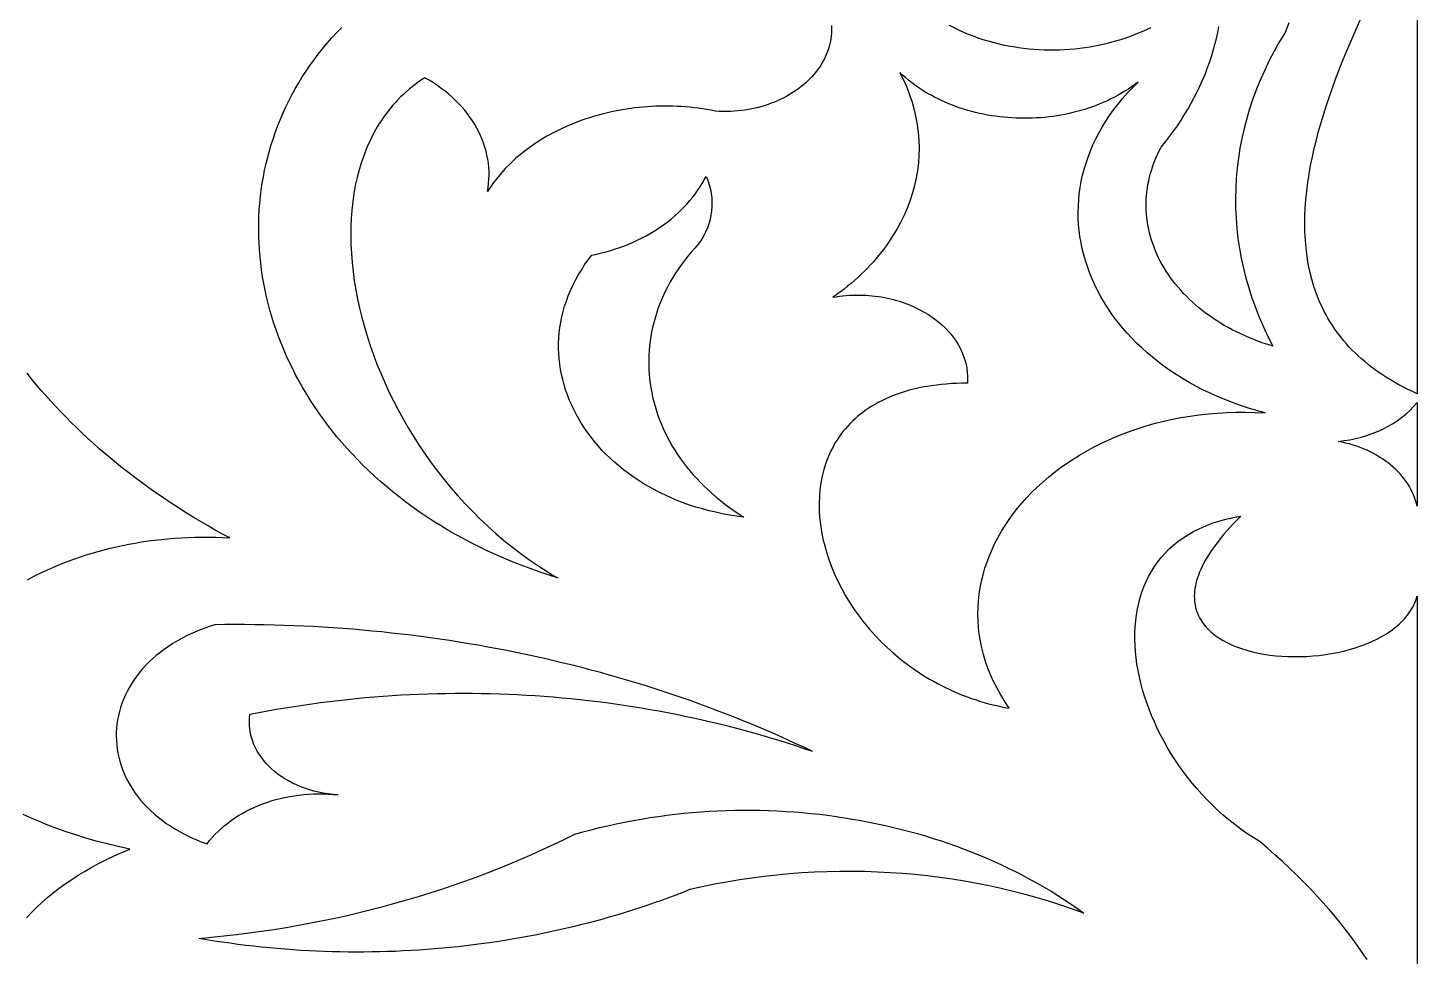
# Model space of a CAD drawing. Extents: x -1145 to -490, y -328 to 327.
# Drawn here: x -610.5 to -535.3, y 28 to 78.2 of the extents above; entities that cross this region are included whole.
import ezdxf

# ---------------------------------------------------------------- set-up
doc = ezdxf.new("R2010")
doc.units = 0
doc.layers.add('LAYER_1', color=18, linetype='CONTINUOUS')

msp = doc.modelspace()

# ---------------------------------------------------------------- linework, layer by layer
at = {"layer": 'LAYER_1'}
for points in [[(-535.306, 84.616), (-535.305, 58.43), (-535.56, 58.547), (-535.809, 58.667), (-536.052, 58.79), (-536.289, 58.916), (-536.519, 59.044), (-536.743, 59.176), (-536.961, 59.31), (-537.173, 59.447), (-537.379, 59.587), (-537.58, 59.729), (-537.774, 59.874), (-537.962, 60.021), (-538.145, 60.171), (-538.322, 60.324), (-538.494, 60.479), (-538.659, 60.636), (-538.82, 60.796), (-538.975, 60.958), (-539.124, 61.123), (-539.268, 61.289), (-539.407, 61.458), (-539.54, 61.63), (-539.669, 61.803), (-539.792, 61.979), (-539.91, 62.156), (-540.023, 62.336), (-540.131, 62.517), (-540.235, 62.701), (-540.333, 62.887), (-540.427, 63.074), (-540.6, 63.455), (-540.754, 63.842), (-540.89, 64.237), (-541.009, 64.638), (-541.11, 65.045), (-541.195, 65.459), (-541.263, 65.878), (-541.316, 66.302), (-541.353, 66.731), (-541.375, 67.166), (-541.383, 67.604), (-541.376, 68.047), (-541.356, 68.494), (-541.323, 68.944), (-541.277, 69.397), (-541.219, 69.854), (-541.148, 70.313), (-541.067, 70.774), (-540.974, 71.238), (-540.871, 71.703), (-540.758, 72.17), (-540.635, 72.638), (-540.503, 73.107), (-540.362, 73.576), (-540.213, 74.046), (-540.056, 74.515), (-539.892, 74.984), (-539.721, 75.453), (-539.543, 75.921), (-539.359, 76.387), (-539.17, 76.852), (-538.776, 77.776), (-538.365, 78.69)], [(-566.987, 78.342), (-566.981, 78.2), (-566.982, 78.058), (-566.988, 77.916), (-567.001, 77.776), (-567.019, 77.636), (-567.043, 77.497), (-567.073, 77.359), (-567.109, 77.221), (-567.15, 77.086), (-567.197, 76.951), (-567.249, 76.818), (-567.306, 76.686), (-567.369, 76.555), (-567.437, 76.427), (-567.51, 76.3), (-567.588, 76.175), (-567.671, 76.051), (-567.759, 75.93), (-567.851, 75.811), (-567.949, 75.694), (-568.051, 75.58), (-568.157, 75.468), (-568.268, 75.358), (-568.383, 75.251), (-568.503, 75.147), (-568.627, 75.045), (-568.755, 74.947), (-568.887, 74.851), (-569.022, 74.758), (-569.162, 74.669), (-569.306, 74.583), (-569.453, 74.5), (-569.604, 74.421), (-569.759, 74.346), (-569.917, 74.274), (-570.078, 74.205), (-570.243, 74.141), (-570.411, 74.081), (-570.582, 74.025), (-570.757, 73.972), (-570.934, 73.924), (-571.114, 73.881), (-571.297, 73.842), (-571.483, 73.807), (-571.671, 73.777), (-571.862, 73.752), (-572.056, 73.732), (-572.252, 73.717), (-572.45, 73.706), (-572.65, 73.701), (-572.853, 73.701), (-573.058, 73.706), (-573.265, 73.717), (-573.495, 73.762), (-573.725, 73.802), (-573.956, 73.839), (-574.187, 73.872), (-574.418, 73.9), (-574.649, 73.925), (-574.88, 73.945), (-575.111, 73.962), (-575.341, 73.975), (-575.572, 73.984), (-575.802, 73.989), (-576.032, 73.99), (-576.262, 73.987), (-576.491, 73.981), (-576.719, 73.97), (-576.947, 73.956), (-577.174, 73.939), (-577.4, 73.917), (-577.625, 73.892), (-577.849, 73.863), (-578.073, 73.831), (-578.295, 73.795), (-578.515, 73.755), (-578.735, 73.712), (-578.953, 73.666), (-579.17, 73.616), (-579.385, 73.562), (-579.599, 73.505), (-579.811, 73.445), (-580.021, 73.381), (-580.23, 73.313), (-580.436, 73.243), (-580.641, 73.169), (-580.843, 73.092), (-581.242, 72.927), (-581.632, 72.75), (-582.012, 72.56), (-582.382, 72.358), (-582.74, 72.143), (-583.088, 71.917), (-583.423, 71.678), (-583.746, 71.428), (-584.055, 71.166), (-584.351, 70.892), (-584.632, 70.608), (-584.898, 70.313), (-585.025, 70.161), (-585.148, 70.007), (-585.267, 69.85), (-585.382, 69.69), (-585.492, 69.528), (-585.599, 69.363), (-585.562, 69.586), (-585.535, 69.808), (-585.518, 70.03), (-585.512, 70.251), (-585.515, 70.471), (-585.528, 70.691), (-585.55, 70.91), (-585.583, 71.127), (-585.624, 71.343), (-585.676, 71.557), (-585.736, 71.77), (-585.806, 71.981), (-585.884, 72.189), (-585.972, 72.396), (-586.069, 72.6), (-586.174, 72.801), (-586.289, 72.999), (-586.412, 73.195), (-586.543, 73.387), (-586.683, 73.576), (-586.831, 73.762), (-586.988, 73.944), (-587.152, 74.122), (-587.325, 74.296), (-587.506, 74.467), (-587.695, 74.632), (-587.891, 74.793), (-588.095, 74.95), (-588.307, 75.102), (-588.526, 75.248), (-588.753, 75.39), (-588.987, 75.526), (-589.165, 75.409), (-589.339, 75.288), (-589.508, 75.163), (-589.674, 75.035), (-589.835, 74.903), (-589.992, 74.767), (-590.145, 74.627), (-590.294, 74.484), (-590.439, 74.337), (-590.579, 74.187), (-590.716, 74.034), (-590.848, 73.877), (-590.976, 73.717), (-591.1, 73.554), (-591.22, 73.387), (-591.337, 73.217), (-591.448, 73.045), (-591.556, 72.869), (-591.76, 72.509), (-591.948, 72.137), (-592.12, 71.755), (-592.277, 71.362), (-592.417, 70.96), (-592.542, 70.548), (-592.652, 70.127), (-592.746, 69.698), (-592.826, 69.26), (-592.89, 68.815), (-592.939, 68.363), (-592.973, 67.904), (-592.992, 67.439), (-592.997, 66.968), (-592.987, 66.492), (-592.962, 66.012), (-592.923, 65.526), (-592.87, 65.038), (-592.803, 64.545), (-592.721, 64.05), (-592.626, 63.552), (-592.517, 63.052), (-592.394, 62.551), (-592.257, 62.049), (-592.107, 61.546), (-591.943, 61.042), (-591.766, 60.54), (-591.575, 60.038), (-591.372, 59.537), (-591.155, 59.038), (-590.926, 58.541), (-590.684, 58.046), (-590.429, 57.555), (-590.161, 57.068), (-589.881, 56.584), (-589.589, 56.105), (-589.284, 55.631), (-588.967, 55.162), (-588.638, 54.699), (-588.296, 54.243), (-587.943, 53.793), (-587.579, 53.35), (-587.202, 52.916), (-586.814, 52.489), (-586.414, 52.072), (-586.004, 51.663), (-585.581, 51.264), (-585.148, 50.875), (-584.704, 50.496), (-584.248, 50.129), (-583.782, 49.773), (-583.305, 49.429), (-582.818, 49.097), (-582.57, 48.936), (-582.319, 48.778), (-582.066, 48.624), (-581.811, 48.472), (-582.314, 48.632), (-582.809, 48.799), (-583.296, 48.973), (-583.776, 49.153), (-584.248, 49.34), (-584.711, 49.534), (-585.167, 49.733), (-585.616, 49.939), (-586.056, 50.151), (-586.488, 50.369), (-586.913, 50.593), (-587.33, 50.823), (-587.739, 51.058), (-588.14, 51.298), (-588.533, 51.544), (-588.918, 51.795), (-589.295, 52.052), (-589.665, 52.313), (-590.026, 52.579), (-590.379, 52.85), (-590.725, 53.126), (-591.063, 53.406), (-591.392, 53.69), (-591.714, 53.979), (-592.028, 54.272), (-592.333, 54.569), (-592.631, 54.87), (-592.921, 55.175), (-593.203, 55.483), (-593.477, 55.795), (-593.742, 56.11), (-594, 56.429), (-594.25, 56.751), (-594.492, 57.076), (-594.725, 57.404), (-594.951, 57.735), (-595.168, 58.068), (-595.378, 58.404), (-595.579, 58.743), (-595.773, 59.084), (-595.958, 59.427), (-596.135, 59.772), (-596.304, 60.12), (-596.465, 60.469), (-596.618, 60.82), (-596.763, 61.173), (-596.899, 61.527), (-597.028, 61.882), (-597.148, 62.239), (-597.26, 62.597), (-597.364, 62.956), (-597.46, 63.316), (-597.548, 63.677), (-597.627, 64.038), (-597.698, 64.4), (-597.761, 64.763), (-597.816, 65.126), (-597.863, 65.489), (-597.901, 65.852), (-597.932, 66.215), (-597.954, 66.578), (-597.968, 66.94), (-597.973, 67.302), (-597.97, 67.664), (-597.959, 68.025), (-597.94, 68.386), (-597.913, 68.745), (-597.877, 69.103), (-597.833, 69.461), (-597.78, 69.817), (-597.72, 70.172), (-597.651, 70.525), (-597.573, 70.877), (-597.488, 71.226), (-597.394, 71.575), (-597.291, 71.921), (-597.181, 72.265), (-597.062, 72.607), (-596.934, 72.946), (-596.799, 73.283), (-596.654, 73.618), (-596.502, 73.95), (-596.341, 74.279), (-596.172, 74.605), (-595.994, 74.929), (-595.808, 75.249), (-595.613, 75.565), (-595.41, 75.879), (-595.199, 76.189), (-594.979, 76.495), (-594.751, 76.797), (-594.514, 77.096), (-594.269, 77.391), (-594.015, 77.681), (-593.753, 77.967), (-593.482, 78.249)], [(-549.719, 78.232), (-549.953, 78.119), (-550.191, 78.011), (-550.433, 77.909), (-550.678, 77.811), (-550.926, 77.72), (-551.178, 77.633), (-551.432, 77.552), (-551.689, 77.477), (-551.949, 77.407), (-552.212, 77.343), (-552.476, 77.284), (-552.743, 77.231), (-553.011, 77.184), (-553.282, 77.142), (-553.554, 77.107), (-553.827, 77.077), (-554.101, 77.053), (-554.377, 77.035), (-554.653, 77.023), (-554.93, 77.016), (-555.208, 77.016), (-555.486, 77.022), (-555.764, 77.035), (-556.042, 77.053), (-556.32, 77.077), (-556.597, 77.108), (-556.874, 77.145), (-557.151, 77.189), (-557.426, 77.238), (-557.7, 77.295), (-557.973, 77.357), (-558.245, 77.426), (-558.515, 77.502), (-558.783, 77.584), (-559.049, 77.673), (-559.313, 77.769), (-559.575, 77.871), (-559.834, 77.98), (-560.091, 78.095), (-560.345, 78.218), (-560.596, 78.347)], [(-542.247, 78.493), (-542.451, 77.979), (-542.755, 77.477), (-543.04, 76.97), (-543.307, 76.458), (-543.555, 75.943), (-543.786, 75.423), (-543.999, 74.901), (-544.193, 74.375), (-544.369, 73.847), (-544.527, 73.315), (-544.667, 72.782), (-544.788, 72.246), (-544.892, 71.709), (-544.977, 71.17), (-545.044, 70.63), (-545.092, 70.089), (-545.123, 69.547), (-545.135, 69.005), (-545.128, 68.462), (-545.104, 67.92), (-545.061, 67.378), (-545, 66.837), (-544.92, 66.297), (-544.822, 65.758), (-544.706, 65.221), (-544.572, 64.685), (-544.419, 64.152), (-544.247, 63.62), (-544.058, 63.092), (-543.85, 62.566), (-543.623, 62.043), (-543.378, 61.524), (-543.115, 61.008), (-543.376, 61.089), (-543.632, 61.174), (-543.885, 61.263), (-544.133, 61.357), (-544.376, 61.456), (-544.615, 61.558), (-544.85, 61.665), (-545.08, 61.775), (-545.305, 61.89), (-545.526, 62.008), (-545.742, 62.131), (-545.953, 62.257), (-546.16, 62.386), (-546.361, 62.52), (-546.558, 62.656), (-546.749, 62.796), (-546.936, 62.94), (-547.117, 63.086), (-547.294, 63.236), (-547.465, 63.388), (-547.631, 63.544), (-547.792, 63.702), (-547.947, 63.863), (-548.098, 64.027), (-548.242, 64.193), (-548.382, 64.362), (-548.515, 64.533), (-548.644, 64.707), (-548.766, 64.883), (-548.883, 65.061), (-548.994, 65.241), (-549.1, 65.423), (-549.2, 65.606), (-549.294, 65.792), (-549.382, 65.979), (-549.464, 66.168), (-549.54, 66.359), (-549.61, 66.551), (-549.674, 66.744), (-549.732, 66.939), (-549.783, 67.135), (-549.829, 67.332), (-549.868, 67.529), (-549.9, 67.728), (-549.927, 67.928), (-549.947, 68.128), (-549.96, 68.33), (-549.967, 68.531), (-549.968, 68.733), (-549.961, 68.936), (-549.948, 69.139), (-549.929, 69.342), (-549.902, 69.545), (-549.869, 69.749), (-549.829, 69.952), (-549.782, 70.155), (-549.728, 70.358), (-549.667, 70.561), (-549.599, 70.764), (-549.524, 70.966), (-549.442, 71.167), (-549.352, 71.368), (-549.256, 71.568), (-549.151, 71.767), (-548.92, 72.054), (-548.697, 72.343), (-548.482, 72.636), (-548.275, 72.932), (-548.076, 73.23), (-547.885, 73.531), (-547.702, 73.835), (-547.528, 74.141), (-547.362, 74.449), (-547.204, 74.76), (-547.055, 75.073), (-546.914, 75.388), (-546.781, 75.705), (-546.657, 76.024), (-546.542, 76.344), (-546.434, 76.667), (-546.336, 76.99), (-546.246, 77.316), (-546.164, 77.642), (-546.091, 77.97), (-546.027, 78.3)], [(-610.485, 48.369), (-610.22, 48.511), (-609.95, 48.65), (-609.674, 48.784), (-609.394, 48.915), (-609.109, 49.042), (-608.818, 49.165), (-608.523, 49.284), (-608.224, 49.399), (-607.92, 49.509), (-607.611, 49.615), (-607.299, 49.717), (-606.982, 49.814), (-606.66, 49.907), (-606.335, 49.994), (-606.006, 50.077), (-605.674, 50.155), (-605.337, 50.228), (-604.997, 50.296), (-604.654, 50.358), (-604.307, 50.416), (-603.957, 50.467), (-603.604, 50.514), (-603.248, 50.555), (-602.889, 50.59), (-602.527, 50.619), (-602.162, 50.642), (-601.794, 50.659), (-601.425, 50.671), (-601.052, 50.676), (-600.678, 50.674), (-600.301, 50.667), (-599.922, 50.653), (-599.541, 50.632), (-599.934, 50.844), (-600.323, 51.059), (-600.708, 51.278), (-601.089, 51.5), (-601.466, 51.726), (-601.839, 51.954), (-602.208, 52.186), (-602.572, 52.421), (-602.933, 52.659), (-603.289, 52.901), (-603.641, 53.145), (-603.989, 53.393), (-604.332, 53.643), (-604.671, 53.896), (-605.006, 54.153), (-605.337, 54.412), (-605.663, 54.674), (-605.984, 54.939), (-606.301, 55.207), (-606.614, 55.478), (-606.922, 55.751), (-607.226, 56.027), (-607.525, 56.306), (-607.82, 56.587), (-608.109, 56.871), (-608.395, 57.158), (-608.675, 57.447), (-608.951, 57.739), (-609.222, 58.033), (-609.489, 58.329), (-609.751, 58.628), (-610.007, 58.929), (-610.259, 59.233), (-610.507, 59.538)], [(-538.015, 27.821), (-538.278, 28.215), (-538.551, 28.607), (-538.835, 28.997), (-539.128, 29.386), (-539.432, 29.771), (-539.745, 30.155), (-540.068, 30.536), (-540.4, 30.915), (-540.743, 31.291), (-541.095, 31.665), (-541.456, 32.036), (-541.827, 32.405), (-542.208, 32.771), (-542.598, 33.134), (-542.998, 33.494), (-543.406, 33.851), (-543.825, 34.205), (-544.173, 34.421), (-544.514, 34.647), (-544.847, 34.883), (-545.173, 35.128), (-545.49, 35.382), (-545.8, 35.645), (-546.101, 35.915), (-546.393, 36.194), (-546.677, 36.479), (-546.952, 36.772), (-547.219, 37.071), (-547.476, 37.376), (-547.725, 37.687), (-547.963, 38.003), (-548.193, 38.324), (-548.413, 38.65), (-548.623, 38.98), (-548.823, 39.314), (-549.014, 39.651), (-549.194, 39.99), (-549.364, 40.333), (-549.523, 40.677), (-549.672, 41.024), (-549.81, 41.371), (-549.937, 41.72), (-550.053, 42.069), (-550.158, 42.419), (-550.251, 42.768), (-550.333, 43.116), (-550.404, 43.463), (-550.462, 43.809), (-550.509, 44.153), (-550.544, 44.495), (-550.566, 44.834), (-550.577, 45.171), (-550.574, 45.503), (-550.559, 45.832), (-550.532, 46.157), (-550.491, 46.477), (-550.437, 46.792), (-550.37, 47.102), (-550.29, 47.405), (-550.196, 47.703), (-550.088, 47.994), (-549.967, 48.278), (-549.832, 48.554), (-549.683, 48.823), (-549.519, 49.084), (-549.341, 49.336), (-549.149, 49.578), (-548.941, 49.812), (-548.72, 50.036), (-548.483, 50.249), (-548.359, 50.352), (-548.231, 50.452), (-548.099, 50.549), (-547.963, 50.644), (-547.824, 50.736), (-547.681, 50.824), (-547.534, 50.91), (-547.383, 50.993), (-547.228, 51.073), (-547.069, 51.149), (-546.906, 51.223), (-546.739, 51.293), (-546.568, 51.36), (-546.393, 51.424), (-546.214, 51.485), (-546.031, 51.542), (-545.844, 51.595), (-545.653, 51.646), (-545.458, 51.692), (-545.259, 51.735), (-545.055, 51.774), (-544.848, 51.81), (-545.048, 51.61), (-545.24, 51.412), (-545.422, 51.217), (-545.595, 51.025), (-545.759, 50.836), (-545.915, 50.649), (-546.061, 50.465), (-546.2, 50.284), (-546.329, 50.105), (-546.451, 49.93), (-546.564, 49.757), (-546.669, 49.586), (-546.767, 49.419), (-546.856, 49.254), (-546.938, 49.092), (-547.012, 48.932), (-547.079, 48.776), (-547.138, 48.622), (-547.19, 48.47), (-547.235, 48.322), (-547.272, 48.176), (-547.303, 48.032), (-547.327, 47.892), (-547.345, 47.754), (-547.356, 47.619), (-547.36, 47.486), (-547.358, 47.357), (-547.35, 47.229), (-547.336, 47.105), (-547.316, 46.983), (-547.29, 46.864), (-547.258, 46.747), (-547.221, 46.634), (-547.178, 46.522), (-547.13, 46.414), (-547.076, 46.308), (-547.017, 46.205), (-546.954, 46.104), (-546.885, 46.006), (-546.812, 45.911), (-546.734, 45.818), (-546.651, 45.728), (-546.564, 45.641), (-546.472, 45.556), (-546.377, 45.474), (-546.277, 45.394), (-546.173, 45.317), (-546.066, 45.243), (-545.839, 45.102), (-545.599, 44.972), (-545.345, 44.852), (-545.08, 44.742), (-544.803, 44.643), (-544.516, 44.554), (-544.219, 44.475), (-543.914, 44.406), (-543.602, 44.348), (-543.282, 44.3), (-542.958, 44.262), (-542.628, 44.235), (-542.295, 44.217), (-541.959, 44.21), (-541.621, 44.213), (-541.283, 44.225), (-540.944, 44.248), (-540.606, 44.281), (-540.27, 44.324), (-539.937, 44.377), (-539.607, 44.44), (-539.283, 44.512), (-538.963, 44.595), (-538.651, 44.687), (-538.346, 44.79), (-538.049, 44.902), (-537.762, 45.024), (-537.484, 45.156), (-537.219, 45.297), (-536.965, 45.448), (-536.724, 45.609), (-536.498, 45.78), (-536.286, 45.96), (-536.186, 46.054), (-536.091, 46.15), (-535.999, 46.249), (-535.912, 46.35), (-535.829, 46.453), (-535.751, 46.559), (-535.677, 46.667), (-535.608, 46.778), (-535.545, 46.891), (-535.486, 47.006), (-535.432, 47.123), (-535.384, 47.244), (-535.341, 47.366), (-535.303, 47.491), (-535.303, 21.707)], [(-610.528, 30.091), (-610.263, 30.37), (-609.987, 30.644), (-609.699, 30.912), (-609.4, 31.174), (-609.089, 31.431), (-608.767, 31.681), (-608.434, 31.924), (-608.09, 32.162), (-607.735, 32.392), (-607.369, 32.615), (-606.992, 32.831), (-606.604, 33.039), (-606.205, 33.239), (-605.795, 33.431), (-605.375, 33.616), (-604.943, 33.791), (-605.569, 33.934), (-606.175, 34.083), (-606.759, 34.238), (-607.323, 34.399), (-607.866, 34.566), (-608.389, 34.739), (-608.892, 34.917), (-609.374, 35.1), (-609.838, 35.289), (-610.282, 35.482), (-610.706, 35.68)]]:
    msp.add_lwpolyline(points, dxfattribs=at)
for points in [[(-550.403, 75.287), (-550.575, 75.158), (-550.75, 75.033), (-550.929, 74.912), (-551.111, 74.797), (-551.296, 74.685), (-551.484, 74.578), (-551.675, 74.476), (-551.868, 74.377), (-552.064, 74.284), (-552.263, 74.195), (-552.464, 74.11), (-552.667, 74.029), (-552.872, 73.953), (-553.079, 73.882), (-553.288, 73.814), (-553.498, 73.752), (-553.71, 73.693), (-553.924, 73.639), (-554.139, 73.59), (-554.356, 73.544), (-554.573, 73.503), (-554.792, 73.467), (-555.011, 73.435), (-555.231, 73.407), (-555.452, 73.383), (-555.673, 73.364), (-555.895, 73.35), (-556.117, 73.339), (-556.339, 73.333), (-556.562, 73.331), (-556.784, 73.334), (-557.006, 73.341), (-557.227, 73.352), (-557.449, 73.367), (-557.67, 73.387), (-557.89, 73.411), (-558.109, 73.44), (-558.327, 73.472), (-558.545, 73.509), (-558.761, 73.551), (-558.976, 73.596), (-559.19, 73.646), (-559.402, 73.7), (-559.612, 73.758), (-559.821, 73.821), (-560.028, 73.888), (-560.233, 73.959), (-560.436, 74.034), (-560.636, 74.114), (-560.835, 74.198), (-561.03, 74.286), (-561.224, 74.378), (-561.414, 74.474), (-561.602, 74.575), (-561.787, 74.68), (-561.969, 74.789), (-562.147, 74.902), (-562.323, 75.02), (-562.494, 75.141), (-562.663, 75.267), (-562.828, 75.397), (-562.988, 75.531), (-563.146, 75.67), (-563.299, 75.812), (-563.196, 75.613), (-563.099, 75.414), (-562.92, 75.012), (-562.763, 74.608), (-562.628, 74.201), (-562.513, 73.793), (-562.419, 73.383), (-562.346, 72.972), (-562.294, 72.561), (-562.262, 72.149), (-562.251, 71.738), (-562.26, 71.327), (-562.289, 70.918), (-562.338, 70.51), (-562.407, 70.105), (-562.496, 69.701), (-562.604, 69.301), (-562.733, 68.904), (-562.88, 68.511), (-563.047, 68.122), (-563.232, 67.738), (-563.437, 67.359), (-563.661, 66.985), (-563.903, 66.618), (-564.164, 66.256), (-564.444, 65.902), (-564.742, 65.555), (-564.898, 65.384), (-565.058, 65.215), (-565.223, 65.049), (-565.392, 64.884), (-565.566, 64.722), (-565.744, 64.562), (-565.927, 64.404), (-566.114, 64.248), (-566.306, 64.095), (-566.502, 63.944), (-566.703, 63.795), (-566.907, 63.65), (-566.727, 63.679), (-566.547, 63.705), (-566.367, 63.726), (-566.188, 63.743), (-566.01, 63.756), (-565.833, 63.765), (-565.656, 63.769), (-565.48, 63.77), (-565.305, 63.766), (-565.131, 63.759), (-564.959, 63.748), (-564.787, 63.733), (-564.617, 63.714), (-564.448, 63.691), (-564.281, 63.665), (-564.115, 63.635), (-563.951, 63.602), (-563.789, 63.565), (-563.629, 63.525), (-563.47, 63.481), (-563.313, 63.434), (-563.159, 63.384), (-562.856, 63.273), (-562.563, 63.15), (-562.28, 63.015), (-562.007, 62.869), (-561.745, 62.711), (-561.496, 62.542), (-561.259, 62.363), (-561.035, 62.174), (-560.825, 61.975), (-560.63, 61.768), (-560.45, 61.551), (-560.286, 61.326), (-560.139, 61.094), (-560.009, 60.854), (-559.896, 60.607), (-559.803, 60.354), (-559.728, 60.094), (-559.674, 59.829), (-559.64, 59.558), (-559.631, 59.421), (-559.627, 59.283), (-559.629, 59.143), (-559.637, 59.003), (-559.931, 59), (-560.219, 58.991), (-560.502, 58.977), (-560.778, 58.958), (-561.049, 58.933), (-561.314, 58.903), (-561.573, 58.868), (-561.826, 58.828), (-562.074, 58.782), (-562.315, 58.732), (-562.551, 58.677), (-562.782, 58.617), (-563.007, 58.552), (-563.226, 58.483), (-563.439, 58.409), (-563.647, 58.331), (-563.849, 58.248), (-564.046, 58.161), (-564.237, 58.07), (-564.423, 57.975), (-564.604, 57.876), (-564.778, 57.773), (-564.948, 57.666), (-565.112, 57.555), (-565.271, 57.44), (-565.424, 57.322), (-565.572, 57.2), (-565.715, 57.075), (-565.852, 56.947), (-565.985, 56.815), (-566.112, 56.68), (-566.233, 56.542), (-566.35, 56.401), (-566.461, 56.257), (-566.568, 56.11), (-566.669, 55.96), (-566.765, 55.808), (-566.856, 55.653), (-566.942, 55.495), (-567.023, 55.335), (-567.099, 55.173), (-567.17, 55.008), (-567.237, 54.841), (-567.298, 54.672), (-567.406, 54.328), (-567.494, 53.977), (-567.563, 53.619), (-567.614, 53.254), (-567.645, 52.884), (-567.658, 52.51), (-567.653, 52.131), (-567.629, 51.748), (-567.588, 51.363), (-567.528, 50.976), (-567.451, 50.587), (-567.357, 50.197), (-567.245, 49.807), (-567.116, 49.418), (-566.971, 49.03), (-566.808, 48.644), (-566.63, 48.26), (-566.434, 47.879), (-566.223, 47.502), (-565.996, 47.13), (-565.754, 46.763), (-565.495, 46.401), (-565.222, 46.046), (-564.933, 45.699), (-564.63, 45.359), (-564.311, 45.027), (-563.979, 44.705), (-563.631, 44.392), (-563.27, 44.09), (-563.084, 43.943), (-562.895, 43.799), (-562.702, 43.658), (-562.506, 43.52), (-562.306, 43.385), (-562.103, 43.254), (-561.897, 43.125), (-561.687, 43), (-561.474, 42.878), (-561.258, 42.76), (-561.039, 42.646), (-560.816, 42.535), (-560.59, 42.428), (-560.361, 42.325), (-560.129, 42.226), (-559.893, 42.131), (-559.655, 42.04), (-559.413, 41.953), (-559.169, 41.87), (-558.921, 41.792), (-558.67, 41.718), (-558.417, 41.649), (-558.16, 41.584), (-557.901, 41.524), (-557.638, 41.469), (-557.373, 41.419), (-557.612, 41.777), (-557.832, 42.137), (-558.033, 42.499), (-558.215, 42.862), (-558.379, 43.226), (-558.525, 43.59), (-558.653, 43.956), (-558.764, 44.322), (-558.857, 44.688), (-558.932, 45.053), (-558.991, 45.418), (-559.032, 45.783), (-559.057, 46.147), (-559.066, 46.509), (-559.059, 46.87), (-559.035, 47.229), (-558.996, 47.586), (-558.941, 47.941), (-558.871, 48.293), (-558.787, 48.643), (-558.687, 48.99), (-558.572, 49.333), (-558.444, 49.673), (-558.301, 50.009), (-558.144, 50.341), (-557.974, 50.669), (-557.79, 50.992), (-557.592, 51.31), (-557.382, 51.623), (-557.159, 51.931), (-556.923, 52.234), (-556.675, 52.53), (-556.415, 52.821), (-556.143, 53.105), (-555.859, 53.382), (-555.563, 53.653), (-555.257, 53.916), (-554.939, 54.172), (-554.611, 54.42), (-554.272, 54.661), (-553.922, 54.893), (-553.563, 55.117), (-553.193, 55.332), (-552.814, 55.539), (-552.425, 55.736), (-552.028, 55.924), (-551.621, 56.102), (-551.205, 56.27), (-550.78, 56.428), (-550.348, 56.575), (-549.907, 56.712), (-549.458, 56.837), (-549.002, 56.952), (-548.538, 57.055), (-548.067, 57.146), (-547.588, 57.225), (-547.103, 57.292), (-546.612, 57.346), (-546.114, 57.388), (-545.61, 57.416), (-545.1, 57.431), (-544.584, 57.433), (-544.063, 57.421), (-543.536, 57.395), (-543.989, 57.52), (-544.433, 57.655), (-544.868, 57.799), (-545.293, 57.953), (-545.708, 58.114), (-546.114, 58.285), (-546.51, 58.464), (-546.897, 58.65), (-547.274, 58.845), (-547.641, 59.047), (-547.997, 59.257), (-548.344, 59.474), (-548.681, 59.698), (-549.007, 59.929), (-549.323, 60.166), (-549.628, 60.41), (-549.923, 60.659), (-550.208, 60.915), (-550.482, 61.176), (-550.745, 61.443), (-550.997, 61.715), (-551.238, 61.992), (-551.468, 62.274), (-551.688, 62.561), (-551.896, 62.852), (-552.092, 63.147), (-552.278, 63.446), (-552.452, 63.748), (-552.614, 64.055), (-552.765, 64.364), (-552.904, 64.677), (-553.032, 64.992), (-553.147, 65.31), (-553.251, 65.631), (-553.343, 65.953), (-553.422, 66.278), (-553.49, 66.604), (-553.545, 66.932), (-553.588, 67.262), (-553.618, 67.592), (-553.636, 67.923), (-553.641, 68.255), (-553.634, 68.588), (-553.614, 68.92), (-553.581, 69.253), (-553.535, 69.585), (-553.476, 69.917), (-553.404, 70.249), (-553.319, 70.579), (-553.22, 70.909), (-553.109, 71.237), (-552.983, 71.564), (-552.845, 71.889), (-552.692, 72.212), (-552.526, 72.533), (-552.346, 72.851), (-552.153, 73.167), (-551.945, 73.48), (-551.724, 73.79), (-551.488, 74.097), (-551.238, 74.4), (-550.974, 74.7), (-550.695, 74.995)], [(-573.767, 70.191), (-573.675, 69.963), (-573.599, 69.733), (-573.539, 69.5), (-573.494, 69.266), (-573.466, 69.031), (-573.453, 68.796), (-573.456, 68.561), (-573.474, 68.326), (-573.508, 68.093), (-573.557, 67.861), (-573.622, 67.631), (-573.702, 67.404), (-573.797, 67.18), (-573.908, 66.96), (-574.033, 66.743), (-574.174, 66.532), (-574.377, 66.314), (-574.571, 66.093), (-574.757, 65.869), (-574.935, 65.643), (-575.106, 65.414), (-575.268, 65.183), (-575.423, 64.95), (-575.569, 64.715), (-575.708, 64.478), (-575.839, 64.239), (-575.961, 63.998), (-576.076, 63.756), (-576.184, 63.512), (-576.283, 63.267), (-576.375, 63.021), (-576.459, 62.773), (-576.535, 62.524), (-576.603, 62.274), (-576.664, 62.024), (-576.717, 61.773), (-576.762, 61.521), (-576.8, 61.269), (-576.83, 61.016), (-576.852, 60.763), (-576.867, 60.51), (-576.874, 60.257), (-576.874, 60.005), (-576.866, 59.752), (-576.851, 59.5), (-576.828, 59.248), (-576.798, 58.996), (-576.76, 58.746), (-576.715, 58.496), (-576.662, 58.247), (-576.602, 57.999), (-576.535, 57.752), (-576.46, 57.506), (-576.378, 57.262), (-576.288, 57.019), (-576.192, 56.778), (-576.088, 56.539), (-575.976, 56.301), (-575.858, 56.065), (-575.732, 55.832), (-575.599, 55.6), (-575.459, 55.371), (-575.311, 55.144), (-575.157, 54.92), (-574.995, 54.698), (-574.826, 54.479), (-574.65, 54.263), (-574.467, 54.049), (-574.277, 53.839), (-574.08, 53.632), (-573.876, 53.429), (-573.665, 53.229), (-573.447, 53.032), (-573.221, 52.839), (-572.989, 52.65), (-572.75, 52.464), (-572.505, 52.283), (-572.252, 52.106), (-571.992, 51.933), (-571.726, 51.764), (-572.115, 51.813), (-572.498, 51.872), (-572.875, 51.941), (-573.246, 52.018), (-573.61, 52.104), (-573.968, 52.198), (-574.32, 52.301), (-574.665, 52.413), (-575.003, 52.532), (-575.334, 52.66), (-575.658, 52.795), (-575.976, 52.937), (-576.286, 53.087), (-576.588, 53.244), (-576.884, 53.408), (-577.171, 53.579), (-577.451, 53.756), (-577.724, 53.939), (-577.988, 54.129), (-578.245, 54.325), (-578.493, 54.526), (-578.733, 54.733), (-578.965, 54.945), (-579.188, 55.163), (-579.403, 55.386), (-579.61, 55.613), (-579.807, 55.845), (-579.996, 56.082), (-580.175, 56.322), (-580.346, 56.567), (-580.507, 56.816), (-580.659, 57.068), (-580.802, 57.324), (-580.935, 57.583), (-581.059, 57.845), (-581.172, 58.11), (-581.276, 58.378), (-581.37, 58.649), (-581.454, 58.921), (-581.527, 59.196), (-581.591, 59.473), (-581.643, 59.751), (-581.686, 60.031), (-581.717, 60.313), (-581.738, 60.596), (-581.748, 60.879), (-581.747, 61.164), (-581.735, 61.449), (-581.712, 61.734), (-581.678, 62.02), (-581.632, 62.305), (-581.574, 62.591), (-581.505, 62.876), (-581.424, 63.161), (-581.331, 63.445), (-581.227, 63.728), (-581.11, 64.01), (-580.981, 64.29), (-580.839, 64.569), (-580.686, 64.847), (-580.519, 65.122), (-580.34, 65.396), (-580.149, 65.667), (-579.944, 65.935), (-579.683, 65.99), (-579.426, 66.05), (-579.171, 66.116), (-578.92, 66.188), (-578.673, 66.265), (-578.429, 66.348), (-578.188, 66.437), (-577.952, 66.531), (-577.719, 66.631), (-577.491, 66.735), (-577.266, 66.845), (-577.046, 66.96), (-576.831, 67.081), (-576.62, 67.206), (-576.414, 67.335), (-576.213, 67.47), (-576.017, 67.609), (-575.826, 67.753), (-575.64, 67.901), (-575.46, 68.053), (-575.286, 68.21), (-575.116, 68.371), (-574.953, 68.536), (-574.796, 68.705), (-574.645, 68.878), (-574.5, 69.055), (-574.361, 69.236), (-574.229, 69.42), (-574.103, 69.608), (-573.984, 69.799), (-573.872, 69.994)], [(-535.304, 52.342), (-535.342, 52.5), (-535.388, 52.657), (-535.441, 52.812), (-535.501, 52.965), (-535.568, 53.115), (-535.643, 53.263), (-535.724, 53.408), (-535.812, 53.551), (-535.906, 53.691), (-536.007, 53.828), (-536.114, 53.962), (-536.228, 54.092), (-536.347, 54.22), (-536.472, 54.344), (-536.603, 54.465), (-536.74, 54.581), (-536.882, 54.695), (-537.029, 54.804), (-537.182, 54.909), (-537.34, 55.01), (-537.502, 55.107), (-537.67, 55.199), (-537.842, 55.287), (-538.019, 55.371), (-538.2, 55.449), (-538.385, 55.523), (-538.575, 55.592), (-538.768, 55.655), (-538.965, 55.714), (-539.166, 55.767), (-539.371, 55.814), (-539.579, 55.856), (-539.258, 55.895), (-538.942, 55.946), (-538.631, 56.01), (-538.325, 56.086), (-538.026, 56.175), (-537.734, 56.276), (-537.449, 56.39), (-537.171, 56.516), (-536.903, 56.654), (-536.643, 56.805), (-536.393, 56.968), (-536.153, 57.143), (-535.923, 57.331), (-535.705, 57.531), (-535.498, 57.742), (-535.304, 57.967)], [(-568.039, 39.093), (-568.492, 39.309), (-568.948, 39.522), (-569.406, 39.732), (-569.866, 39.938), (-570.329, 40.141), (-570.794, 40.341), (-571.26, 40.537), (-571.729, 40.73), (-572.2, 40.919), (-572.673, 41.105), (-573.148, 41.288), (-573.625, 41.467), (-574.104, 41.643), (-574.585, 41.815), (-575.067, 41.984), (-575.552, 42.15), (-576.038, 42.312), (-576.526, 42.47), (-577.016, 42.626), (-577.507, 42.778), (-578.001, 42.926), (-578.495, 43.071), (-578.992, 43.212), (-579.49, 43.35), (-579.989, 43.484), (-580.491, 43.615), (-580.993, 43.743), (-581.497, 43.867), (-582.003, 43.987), (-582.51, 44.104), (-583.018, 44.217), (-583.527, 44.327), (-584.038, 44.434), (-584.55, 44.536), (-585.064, 44.636), (-585.578, 44.731), (-586.094, 44.823), (-586.611, 44.912), (-587.129, 44.997), (-587.648, 45.078), (-588.168, 45.156), (-588.689, 45.23), (-589.211, 45.3), (-589.734, 45.367), (-590.258, 45.43), (-590.782, 45.49), (-591.308, 45.546), (-591.834, 45.598), (-592.362, 45.647), (-592.889, 45.692), (-593.418, 45.733), (-593.947, 45.771), (-594.477, 45.805), (-595.008, 45.835), (-595.539, 45.862), (-596.071, 45.885), (-596.603, 45.904), (-597.136, 45.92), (-597.669, 45.932), (-598.203, 45.94), (-598.737, 45.944), (-599.271, 45.945), (-599.806, 45.942), (-600.341, 45.935), (-600.66, 45.833), (-600.969, 45.723), (-601.268, 45.606), (-601.558, 45.482), (-601.838, 45.352), (-602.108, 45.214), (-602.369, 45.071), (-602.619, 44.921), (-602.86, 44.766), (-603.091, 44.605), (-603.312, 44.438), (-603.523, 44.267), (-603.725, 44.09), (-603.917, 43.909), (-604.098, 43.724), (-604.27, 43.534), (-604.433, 43.34), (-604.585, 43.143), (-604.727, 42.942), (-604.86, 42.737), (-604.982, 42.53), (-605.095, 42.32), (-605.198, 42.108), (-605.29, 41.893), (-605.373, 41.676), (-605.446, 41.457), (-605.509, 41.236), (-605.562, 41.014), (-605.605, 40.791), (-605.639, 40.567), (-605.662, 40.343), (-605.675, 40.118), (-605.678, 39.892), (-605.671, 39.667), (-605.654, 39.442), (-605.627, 39.218), (-605.59, 38.994), (-605.543, 38.771), (-605.486, 38.549), (-605.419, 38.329), (-605.342, 38.111), (-605.255, 37.894), (-605.158, 37.68), (-605.05, 37.468), (-604.933, 37.258), (-604.805, 37.052), (-604.667, 36.848), (-604.519, 36.648), (-604.361, 36.451), (-604.193, 36.258), (-604.015, 36.069), (-603.826, 35.885), (-603.628, 35.704), (-603.419, 35.529), (-603.2, 35.359), (-602.971, 35.193), (-602.731, 35.033), (-602.482, 34.879), (-602.222, 34.731), (-601.952, 34.589), (-601.672, 34.453), (-601.381, 34.324), (-601.08, 34.201), (-600.769, 34.086), (-600.632, 34.263), (-600.487, 34.434), (-600.334, 34.601), (-600.174, 34.762), (-600.007, 34.918), (-599.833, 35.068), (-599.652, 35.212), (-599.464, 35.351), (-599.271, 35.484), (-599.071, 35.612), (-598.866, 35.733), (-598.655, 35.848), (-598.439, 35.957), (-598.218, 36.06), (-597.993, 36.157), (-597.763, 36.247), (-597.529, 36.33), (-597.29, 36.407), (-597.048, 36.477), (-596.803, 36.541), (-596.555, 36.597), (-596.303, 36.647), (-596.049, 36.689), (-595.792, 36.725), (-595.533, 36.753), (-595.272, 36.773), (-595.01, 36.787), (-594.746, 36.792), (-594.48, 36.79), (-594.214, 36.781), (-593.947, 36.763), (-593.679, 36.738), (-593.951, 36.758), (-594.218, 36.789), (-594.48, 36.83), (-594.736, 36.881), (-594.987, 36.941), (-595.231, 37.011), (-595.47, 37.089), (-595.701, 37.176), (-595.926, 37.271), (-596.143, 37.374), (-596.353, 37.485), (-596.555, 37.604), (-596.749, 37.729), (-596.934, 37.862), (-597.11, 38.001), (-597.277, 38.146), (-597.435, 38.297), (-597.583, 38.454), (-597.72, 38.617), (-597.848, 38.785), (-597.964, 38.957), (-598.07, 39.134), (-598.164, 39.316), (-598.246, 39.501), (-598.317, 39.69), (-598.375, 39.883), (-598.42, 40.079), (-598.453, 40.277), (-598.472, 40.478), (-598.478, 40.682), (-598.47, 40.887), (-598.447, 41.094), (-597.972, 41.188), (-597.496, 41.277), (-597.018, 41.362), (-596.54, 41.444), (-596.062, 41.521), (-595.582, 41.594), (-595.102, 41.663), (-594.622, 41.729), (-594.141, 41.79), (-593.659, 41.847), (-593.177, 41.901), (-592.694, 41.95), (-592.211, 41.995), (-591.728, 42.037), (-591.244, 42.074), (-590.76, 42.108), (-590.276, 42.137), (-589.792, 42.163), (-589.307, 42.184), (-588.822, 42.202), (-588.338, 42.215), (-587.853, 42.225), (-587.369, 42.231), (-586.884, 42.232), (-586.399, 42.23), (-585.915, 42.224), (-585.431, 42.214), (-584.947, 42.2), (-584.464, 42.182), (-583.98, 42.16), (-583.497, 42.134), (-583.015, 42.104), (-582.533, 42.071), (-582.051, 42.033), (-581.57, 41.991), (-581.09, 41.946), (-580.61, 41.897), (-580.131, 41.843), (-579.652, 41.786), (-579.174, 41.725), (-578.697, 41.66), (-578.221, 41.591), (-577.746, 41.518), (-577.271, 41.442), (-576.798, 41.361), (-576.326, 41.276), (-575.854, 41.188), (-575.384, 41.096), (-574.915, 41), (-574.447, 40.9), (-573.98, 40.796), (-573.514, 40.688), (-573.05, 40.576), (-572.587, 40.461), (-572.125, 40.341), (-571.665, 40.218), (-571.206, 40.091), (-570.749, 39.96), (-570.293, 39.825), (-569.839, 39.686), (-569.386, 39.544), (-568.935, 39.398), (-568.486, 39.247)], [(-553.334, 30.331), (-553.958, 30.558), (-554.588, 30.773), (-555.223, 30.976), (-555.863, 31.167), (-556.507, 31.346), (-557.157, 31.513), (-557.81, 31.669), (-558.467, 31.812), (-559.127, 31.943), (-559.791, 32.063), (-560.458, 32.17), (-561.128, 32.265), (-561.8, 32.348), (-562.474, 32.419), (-563.15, 32.478), (-563.827, 32.525), (-564.506, 32.559), (-565.186, 32.582), (-565.866, 32.592), (-566.547, 32.59), (-567.228, 32.576), (-567.908, 32.549), (-568.589, 32.511), (-569.268, 32.46), (-569.946, 32.397), (-570.624, 32.321), (-571.299, 32.233), (-571.973, 32.133), (-572.644, 32.021), (-573.313, 31.896), (-573.979, 31.759), (-574.643, 31.609), (-575.026, 31.458), (-575.411, 31.31), (-575.798, 31.165), (-576.187, 31.024), (-576.577, 30.886), (-576.969, 30.752), (-577.362, 30.621), (-577.758, 30.494), (-578.154, 30.37), (-578.553, 30.249), (-578.952, 30.132), (-579.354, 30.018), (-579.756, 29.908), (-580.16, 29.802), (-580.565, 29.698), (-580.972, 29.599), (-581.379, 29.502), (-581.788, 29.41), (-582.198, 29.32), (-582.609, 29.234), (-583.021, 29.152), (-583.435, 29.073), (-583.849, 28.998), (-584.264, 28.926), (-584.68, 28.858), (-585.097, 28.793), (-585.515, 28.731), (-585.934, 28.674), (-586.353, 28.619), (-586.773, 28.569), (-587.194, 28.521), (-587.615, 28.478), (-588.038, 28.437), (-588.46, 28.401), (-588.883, 28.368), (-589.307, 28.338), (-589.731, 28.312), (-590.156, 28.29), (-590.58, 28.271), (-591.006, 28.256), (-591.431, 28.244), (-591.857, 28.236), (-592.283, 28.231), (-592.709, 28.23), (-593.135, 28.233), (-593.562, 28.239), (-593.988, 28.249), (-594.415, 28.262), (-594.841, 28.279), (-595.268, 28.299), (-595.694, 28.324), (-596.12, 28.351), (-596.546, 28.383), (-596.972, 28.418), (-597.397, 28.456), (-597.823, 28.499), (-598.248, 28.544), (-598.672, 28.594), (-599.096, 28.647), (-599.52, 28.704), (-599.943, 28.764), (-600.366, 28.828), (-600.788, 28.896), (-601.21, 28.968), (-600.529, 29.03), (-599.851, 29.101), (-599.174, 29.179), (-598.499, 29.264), (-597.827, 29.357), (-597.157, 29.458), (-596.489, 29.566), (-595.824, 29.681), (-595.161, 29.804), (-594.501, 29.934), (-593.844, 30.072), (-593.19, 30.217), (-592.539, 30.369), (-591.891, 30.528), (-591.246, 30.695), (-590.604, 30.869), (-589.966, 31.05), (-589.332, 31.238), (-588.701, 31.433), (-588.073, 31.635), (-587.45, 31.845), (-586.831, 32.061), (-586.215, 32.285), (-585.604, 32.515), (-584.997, 32.752), (-584.395, 32.997), (-583.797, 33.248), (-583.203, 33.506), (-582.614, 33.771), (-582.03, 34.042), (-581.451, 34.321), (-580.877, 34.606), (-580.431, 34.731), (-579.983, 34.849), (-579.534, 34.962), (-579.083, 35.068), (-578.631, 35.167), (-578.178, 35.26), (-577.723, 35.347), (-577.268, 35.428), (-576.811, 35.502), (-576.354, 35.57), (-575.896, 35.631), (-575.437, 35.687), (-574.978, 35.736), (-574.518, 35.778), (-574.058, 35.815), (-573.598, 35.845), (-573.138, 35.87), (-572.678, 35.888), (-572.218, 35.9), (-571.758, 35.905), (-571.298, 35.905), (-570.839, 35.898), (-570.38, 35.886), (-569.922, 35.867), (-569.465, 35.842), (-569.008, 35.812), (-568.553, 35.775), (-568.098, 35.732), (-567.645, 35.683), (-567.193, 35.629), (-566.742, 35.568), (-566.293, 35.501), (-565.846, 35.429), (-565.4, 35.35), (-564.956, 35.266), (-564.514, 35.176), (-564.073, 35.08), (-563.635, 34.978), (-563.2, 34.87), (-562.766, 34.757), (-562.335, 34.637), (-561.906, 34.512), (-561.481, 34.381), (-561.057, 34.245), (-560.637, 34.102), (-560.22, 33.954), (-559.805, 33.8), (-559.394, 33.641), (-558.987, 33.476), (-558.582, 33.305), (-558.181, 33.129), (-557.784, 32.947), (-557.39, 32.759), (-557, 32.566), (-556.614, 32.367), (-556.232, 32.163), (-555.854, 31.953), (-555.481, 31.738), (-555.111, 31.517), (-554.747, 31.291), (-554.386, 31.059), (-554.031, 30.822), (-553.68, 30.579)]]:
    msp.add_lwpolyline(points, close=True, dxfattribs=at)

doc.saveas('drawing.dxf')
